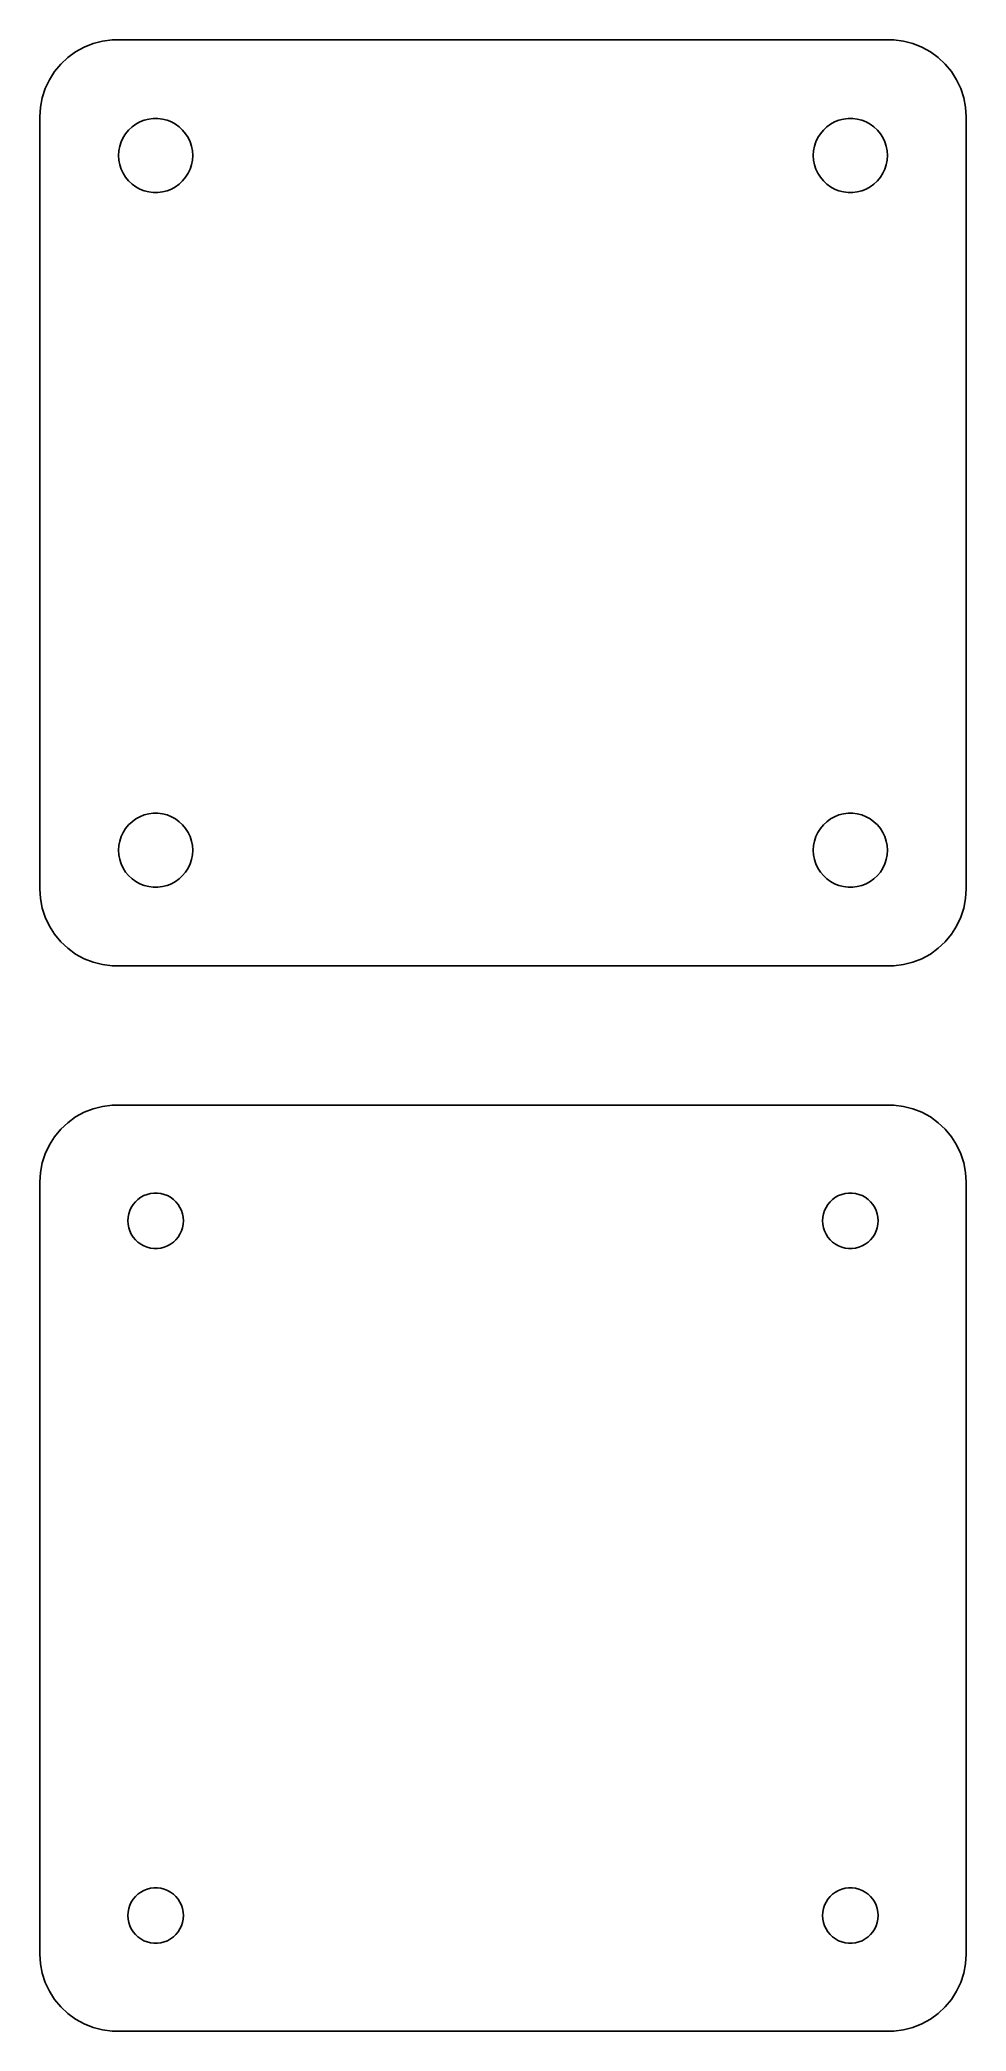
# Model space of a CAD drawing. Header units: metres. Extents: x -30 to 30, y 39 to 168.
import ezdxf

# ---------------------------------------------------------------- set-up
doc = ezdxf.new("R2010")
doc.units = ezdxf.units.M

msp = doc.modelspace()

# ---------------------------------------------------------------- linework, layer by layer
for p, q in [((-26.5451, 167.755), (-27.1289, 167.524)), ((-25.9369, 167.911), (-26.5451, 167.755)), ((-25.3139, 167.99), (-25.9369, 167.911)), ((25.3139, 167.99), (-25.3139, 167.99)), ((25.9369, 167.911), (25.3139, 167.99)), ((26.5451, 167.755), (25.9369, 167.911)), ((27.1289, 167.524), (26.5451, 167.755)), ((-28.6448, 166.423), (-29.0451, 165.939)), ((-28.1871, 166.853), (-28.6448, 166.423)), ((-27.6791, 167.222), (-28.1871, 166.853)), ((-27.1289, 167.524), (-27.6791, 167.222)), ((27.6791, 167.222), (27.1289, 167.524)), ((28.1871, 166.853), (27.6791, 167.222)), ((28.6448, 166.423), (28.1871, 166.853)), ((29.0451, 165.939), (28.6448, 166.423)), ((-29.3815, 165.409), (-29.6489, 164.841)), ((-29.0451, 165.939), (-29.3815, 165.409)), ((29.3815, 165.409), (29.0451, 165.939)), ((29.6489, 164.841), (29.3815, 165.409)), ((-29.8429, 164.243), (-29.9606, 163.627)), ((-29.6489, 164.841), (-29.8429, 164.243)), ((29.8429, 164.243), (29.6489, 164.841)), ((29.9606, 163.627), (29.8429, 164.243)), ((-29.9606, 163.627), (-30, 163)), ((-30, 163), (-30, 113)), ((-24.0298, 162.349), (-23.786, 162.526)), ((-23.786, 162.526), (-23.5219, 162.672)), ((-23.5219, 162.672), (-23.2416, 162.783)), ((-23.2416, 162.783), (-22.9497, 162.857)), ((-22.9497, 162.857), (-22.6507, 162.895)), ((-22.6507, 162.895), (-22.3493, 162.895)), ((-22.3493, 162.895), (-22.0503, 162.857)), ((-22.0503, 162.857), (-21.7583, 162.783)), ((-21.7583, 162.783), (-21.4781, 162.672)), ((-21.4781, 162.672), (-21.214, 162.526)), ((-21.214, 162.526), (-20.9702, 162.349)), ((20.9702, 162.349), (21.214, 162.526)), ((21.214, 162.526), (21.4781, 162.672)), ((21.4781, 162.672), (21.7583, 162.783)), ((21.7583, 162.783), (22.0503, 162.857)), ((22.0503, 162.857), (22.3493, 162.895)), ((22.3493, 162.895), (22.6507, 162.895)), ((22.6507, 162.895), (22.9497, 162.857)), ((22.9497, 162.857), (23.2416, 162.783)), ((23.2416, 162.783), (23.5219, 162.672)), ((23.5219, 162.672), (23.786, 162.526)), ((23.786, 162.526), (24.0298, 162.349)), ((30, 163), (29.9606, 163.627)), ((30, 113), (30, 163)), ((-24.8246, 161.097), (-24.7315, 161.383)), ((-24.7315, 161.383), (-24.6031, 161.656)), ((-24.6031, 161.656), (-24.4416, 161.911)), ((-24.4416, 161.911), (-24.2495, 162.143)), ((-24.2495, 162.143), (-24.0298, 162.349)), ((-20.9702, 162.349), (-20.7505, 162.143)), ((-20.7505, 162.143), (-20.5583, 161.911)), ((-20.5583, 161.911), (-20.3969, 161.656)), ((-20.3969, 161.656), (-20.2685, 161.383)), ((-20.2685, 161.383), (-20.1754, 161.097)), ((20.1754, 161.097), (20.2685, 161.383)), ((20.2685, 161.383), (20.3969, 161.656)), ((20.3969, 161.656), (20.5583, 161.911)), ((20.5583, 161.911), (20.7505, 162.143)), ((20.7505, 162.143), (20.9702, 162.349)), ((24.0298, 162.349), (24.2495, 162.143)), ((24.2495, 162.143), (24.4416, 161.911)), ((24.4416, 161.911), (24.6031, 161.656)), ((24.6031, 161.656), (24.7315, 161.383)), ((24.7315, 161.383), (24.8246, 161.097)), ((-24.9, 160.5), (-24.8811, 160.801)), ((-24.8811, 160.199), (-24.9, 160.5)), ((-24.8811, 160.801), (-24.8246, 161.097)), ((-24.8246, 159.903), (-24.8811, 160.199)), ((-20.1754, 161.097), (-20.1189, 160.801)), ((-20.1189, 160.199), (-20.1754, 159.903)), ((-20.1189, 160.801), (-20.1, 160.5)), ((-20.1, 160.5), (-20.1189, 160.199)), ((20.1, 160.5), (20.1189, 160.801)), ((20.1189, 160.199), (20.1, 160.5)), ((20.1189, 160.801), (20.1754, 161.097)), ((20.1754, 159.903), (20.1189, 160.199)), ((24.8246, 161.097), (24.8811, 160.801)), ((24.8811, 160.199), (24.8246, 159.903)), ((24.8811, 160.801), (24.9, 160.5)), ((24.9, 160.5), (24.8811, 160.199)), ((-24.7315, 159.617), (-24.8246, 159.903)), ((-24.6031, 159.344), (-24.7315, 159.617)), ((-24.4416, 159.089), (-24.6031, 159.344)), ((-24.2495, 158.857), (-24.4416, 159.089)), ((-24.0298, 158.651), (-24.2495, 158.857)), ((-23.786, 158.474), (-24.0298, 158.651)), ((-20.9702, 158.651), (-21.214, 158.474)), ((-20.7505, 158.857), (-20.9702, 158.651)), ((-20.5583, 159.089), (-20.7505, 158.857)), ((-20.3969, 159.344), (-20.5583, 159.089)), ((-20.2685, 159.617), (-20.3969, 159.344)), ((-20.1754, 159.903), (-20.2685, 159.617)), ((20.2685, 159.617), (20.1754, 159.903)), ((20.3969, 159.344), (20.2685, 159.617)), ((20.5583, 159.089), (20.3969, 159.344)), ((20.7505, 158.857), (20.5583, 159.089)), ((20.9702, 158.651), (20.7505, 158.857)), ((21.214, 158.474), (20.9702, 158.651)), ((24.0298, 158.651), (23.786, 158.474)), ((24.2495, 158.857), (24.0298, 158.651)), ((24.4416, 159.089), (24.2495, 158.857)), ((24.6031, 159.344), (24.4416, 159.089)), ((24.7315, 159.617), (24.6031, 159.344)), ((24.8246, 159.903), (24.7315, 159.617)), ((-23.5219, 158.328), (-23.786, 158.474)), ((-23.2416, 158.217), (-23.5219, 158.328)), ((-22.9497, 158.143), (-23.2416, 158.217)), ((-22.6507, 158.105), (-22.9497, 158.143)), ((-22.3493, 158.105), (-22.6507, 158.105)), ((-22.0503, 158.143), (-22.3493, 158.105)), ((-21.7583, 158.217), (-22.0503, 158.143)), ((-21.4781, 158.328), (-21.7583, 158.217)), ((-21.214, 158.474), (-21.4781, 158.328)), ((21.4781, 158.328), (21.214, 158.474)), ((21.7583, 158.217), (21.4781, 158.328)), ((22.0503, 158.143), (21.7583, 158.217)), ((22.3493, 158.105), (22.0503, 158.143)), ((22.6507, 158.105), (22.3493, 158.105)), ((22.9497, 158.143), (22.6507, 158.105)), ((23.2416, 158.217), (22.9497, 158.143)), ((23.5219, 158.328), (23.2416, 158.217)), ((23.786, 158.474), (23.5219, 158.328)), ((-24.0298, 117.349), (-23.786, 117.526)), ((-23.786, 117.526), (-23.5219, 117.672)), ((-23.5219, 117.672), (-23.2416, 117.783)), ((-23.2416, 117.783), (-22.9497, 117.857)), ((-22.9497, 117.857), (-22.6507, 117.895)), ((-22.6507, 117.895), (-22.3493, 117.895)), ((-22.3493, 117.895), (-22.0503, 117.857)), ((-22.0503, 117.857), (-21.7583, 117.783)), ((-21.7583, 117.783), (-21.4781, 117.672)), ((-21.4781, 117.672), (-21.214, 117.526)), ((-21.214, 117.526), (-20.9702, 117.349)), ((20.9702, 117.349), (21.214, 117.526)), ((21.214, 117.526), (21.4781, 117.672)), ((21.4781, 117.672), (21.7583, 117.783)), ((21.7583, 117.783), (22.0503, 117.857)), ((22.0503, 117.857), (22.3493, 117.895)), ((22.3493, 117.895), (22.6507, 117.895)), ((22.6507, 117.895), (22.9497, 117.857)), ((22.9497, 117.857), (23.2416, 117.783)), ((23.2416, 117.783), (23.5219, 117.672)), ((23.5219, 117.672), (23.786, 117.526)), ((23.786, 117.526), (24.0298, 117.349)), ((-24.8811, 115.801), (-24.8246, 116.097)), ((-24.8246, 116.097), (-24.7315, 116.383)), ((-24.7315, 116.383), (-24.6031, 116.656)), ((-24.6031, 116.656), (-24.4416, 116.911)), ((-24.4416, 116.911), (-24.2495, 117.143)), ((-24.2495, 117.143), (-24.0298, 117.349)), ((-20.9702, 117.349), (-20.7505, 117.143)), ((-20.7505, 117.143), (-20.5583, 116.911)), ((-20.5583, 116.911), (-20.3969, 116.656)), ((-20.3969, 116.656), (-20.2685, 116.383)), ((-20.2685, 116.383), (-20.1754, 116.097)), ((-20.1754, 116.097), (-20.1189, 115.801)), ((20.1189, 115.801), (20.1754, 116.097)), ((20.1754, 116.097), (20.2685, 116.383)), ((20.2685, 116.383), (20.3969, 116.656)), ((20.3969, 116.656), (20.5583, 116.911)), ((20.5583, 116.911), (20.7505, 117.143)), ((20.7505, 117.143), (20.9702, 117.349)), ((24.0298, 117.349), (24.2495, 117.143)), ((24.2495, 117.143), (24.4416, 116.911)), ((24.4416, 116.911), (24.6031, 116.656)), ((24.6031, 116.656), (24.7315, 116.383)), ((24.7315, 116.383), (24.8246, 116.097)), ((24.8246, 116.097), (24.8811, 115.801)), ((-24.9, 115.5), (-24.8811, 115.801)), ((-24.8811, 115.199), (-24.9, 115.5)), ((-24.8246, 114.903), (-24.8811, 115.199)), ((-24.7315, 114.617), (-24.8246, 114.903)), ((-20.1754, 114.903), (-20.2685, 114.617)), ((-20.1189, 115.199), (-20.1754, 114.903)), ((-20.1189, 115.801), (-20.1, 115.5)), ((-20.1, 115.5), (-20.1189, 115.199)), ((20.1, 115.5), (20.1189, 115.801)), ((20.1189, 115.199), (20.1, 115.5)), ((20.1754, 114.903), (20.1189, 115.199)), ((20.2685, 114.617), (20.1754, 114.903)), ((24.8246, 114.903), (24.7315, 114.617)), ((24.8811, 115.199), (24.8246, 114.903)), ((24.8811, 115.801), (24.9, 115.5)), ((24.9, 115.5), (24.8811, 115.199)), ((-24.6031, 114.344), (-24.7315, 114.617)), ((-24.4416, 114.089), (-24.6031, 114.344)), ((-24.2495, 113.857), (-24.4416, 114.089)), ((-24.0298, 113.651), (-24.2495, 113.857)), ((-23.786, 113.474), (-24.0298, 113.651)), ((-20.9702, 113.651), (-21.214, 113.474)), ((-20.7505, 113.857), (-20.9702, 113.651)), ((-20.5583, 114.089), (-20.7505, 113.857)), ((-20.3969, 114.344), (-20.5583, 114.089)), ((-20.2685, 114.617), (-20.3969, 114.344)), ((20.3969, 114.344), (20.2685, 114.617)), ((20.5583, 114.089), (20.3969, 114.344)), ((20.7505, 113.857), (20.5583, 114.089)), ((20.9702, 113.651), (20.7505, 113.857)), ((21.214, 113.474), (20.9702, 113.651)), ((24.0298, 113.651), (23.786, 113.474)), ((24.2495, 113.857), (24.0298, 113.651)), ((24.4416, 114.089), (24.2495, 113.857)), ((24.6031, 114.344), (24.4416, 114.089)), ((24.7315, 114.617), (24.6031, 114.344)), ((-30, 113), (-29.9606, 112.373)), ((-29.9606, 112.373), (-29.8429, 111.757)), ((-23.5219, 113.328), (-23.786, 113.474)), ((-23.2416, 113.217), (-23.5219, 113.328)), ((-22.9497, 113.143), (-23.2416, 113.217)), ((-22.6507, 113.105), (-22.9497, 113.143)), ((-22.3493, 113.105), (-22.6507, 113.105)), ((-22.0503, 113.143), (-22.3493, 113.105)), ((-21.7583, 113.217), (-22.0503, 113.143)), ((-21.4781, 113.328), (-21.7583, 113.217)), ((-21.214, 113.474), (-21.4781, 113.328)), ((21.4781, 113.328), (21.214, 113.474)), ((21.7583, 113.217), (21.4781, 113.328)), ((22.0503, 113.143), (21.7583, 113.217)), ((22.3493, 113.105), (22.0503, 113.143)), ((22.6507, 113.105), (22.3493, 113.105)), ((22.9497, 113.143), (22.6507, 113.105)), ((23.2416, 113.217), (22.9497, 113.143)), ((23.5219, 113.328), (23.2416, 113.217)), ((23.786, 113.474), (23.5219, 113.328)), ((29.8429, 111.757), (29.9606, 112.373)), ((29.9606, 112.373), (30, 113)), ((-29.8429, 111.757), (-29.6489, 111.159)), ((-29.6489, 111.159), (-29.3815, 110.591)), ((29.3815, 110.591), (29.6489, 111.159)), ((29.6489, 111.159), (29.8429, 111.757)), ((-29.3815, 110.591), (-29.0451, 110.061)), ((-29.0451, 110.061), (-28.6448, 109.577)), ((28.6448, 109.577), (29.0451, 110.061)), ((29.0451, 110.061), (29.3815, 110.591)), ((-28.6448, 109.577), (-28.1871, 109.147)), ((-28.1871, 109.147), (-27.6791, 108.778)), ((-27.6791, 108.778), (-27.1289, 108.476)), ((-27.1289, 108.476), (-26.5451, 108.245)), ((26.5451, 108.245), (27.1289, 108.476)), ((27.1289, 108.476), (27.6791, 108.778)), ((27.6791, 108.778), (28.1871, 109.147)), ((28.1871, 109.147), (28.6448, 109.577)), ((-26.5451, 108.245), (-25.9369, 108.089)), ((-25.9369, 108.089), (-25.3139, 108.01)), ((-25.3139, 108.01), (25.3139, 108.01)), ((25.3139, 108.01), (25.9369, 108.089)), ((25.9369, 108.089), (26.5451, 108.245)), ((-27.6791, 98.2216), (-28.1871, 97.8526)), ((-27.1289, 98.5241), (-27.6791, 98.2216)), ((-26.5451, 98.7553), (-27.1289, 98.5241)), ((-25.9369, 98.9114), (-26.5451, 98.7553)), ((-25.3139, 98.9901), (-25.9369, 98.9114)), ((25.3139, 98.9901), (-25.3139, 98.9901)), ((25.9369, 98.9114), (25.3139, 98.9901)), ((26.5451, 98.7553), (25.9369, 98.9114)), ((27.1289, 98.5241), (26.5451, 98.7553)), ((27.6791, 98.2216), (27.1289, 98.5241)), ((28.1871, 97.8526), (27.6791, 98.2216)), ((-29.0451, 96.9389), (-29.3815, 96.4088)), ((-28.6448, 97.4227), (-29.0451, 96.9389)), ((-28.1871, 97.8526), (-28.6448, 97.4227)), ((28.6448, 97.4227), (28.1871, 97.8526)), ((29.0451, 96.9389), (28.6448, 97.4227)), ((29.3815, 96.4088), (29.0451, 96.9389)), ((-29.6489, 95.8406), (-29.8429, 95.2434)), ((-29.3815, 96.4088), (-29.6489, 95.8406)), ((29.6489, 95.8406), (29.3815, 96.4088)), ((29.8429, 95.2434), (29.6489, 95.8406)), ((-29.9606, 94.6267), (-30, 94)), ((-29.8429, 95.2434), (-29.9606, 94.6267)), ((29.9606, 94.6267), (29.8429, 95.2434)), ((30, 94), (29.9606, 94.6267)), ((-30, 94), (-30, 44)), ((-23.8121, 92.7322), (-23.6474, 92.8869)), ((-23.6474, 92.8869), (-23.4645, 93.0198)), ((-23.4645, 93.0198), (-23.2664, 93.1287)), ((-23.2664, 93.1287), (-23.0562, 93.2119)), ((-23.0562, 93.2119), (-22.8373, 93.2681)), ((-22.8373, 93.2681), (-22.613, 93.2964)), ((-22.613, 93.2964), (-22.387, 93.2964)), ((-22.387, 93.2964), (-22.1627, 93.2681)), ((-22.1627, 93.2681), (-21.9438, 93.2119)), ((-21.9438, 93.2119), (-21.7336, 93.1287)), ((-21.7336, 93.1287), (-21.5355, 93.0198)), ((-21.5355, 93.0198), (-21.3526, 92.8869)), ((-21.3526, 92.8869), (-21.1879, 92.7322)), ((21.1879, 92.7322), (21.3526, 92.8869)), ((21.3526, 92.8869), (21.5355, 93.0198)), ((21.5355, 93.0198), (21.7336, 93.1287)), ((21.7336, 93.1287), (21.9438, 93.2119)), ((21.9438, 93.2119), (22.1627, 93.2681)), ((22.1627, 93.2681), (22.387, 93.2964)), ((22.387, 93.2964), (22.613, 93.2964)), ((22.613, 93.2964), (22.8373, 93.2681)), ((22.8373, 93.2681), (23.0562, 93.2119)), ((23.0562, 93.2119), (23.2664, 93.1287)), ((23.2664, 93.1287), (23.4645, 93.0198)), ((23.4645, 93.0198), (23.6474, 92.8869)), ((23.6474, 92.8869), (23.8121, 92.7322)), ((30, 44), (30, 94)), ((-24.3, 91.5), (-24.2858, 91.7256)), ((-24.2858, 91.7256), (-24.2434, 91.9476)), ((-24.2434, 91.9476), (-24.1736, 92.1626)), ((-24.1736, 92.1626), (-24.0773, 92.3672)), ((-24.0773, 92.3672), (-23.9562, 92.558)), ((-23.9562, 92.558), (-23.8121, 92.7322)), ((-21.1879, 92.7322), (-21.0438, 92.558)), ((-21.0438, 92.558), (-20.9226, 92.3672)), ((-20.9226, 92.3672), (-20.8264, 92.1626)), ((-20.8264, 92.1626), (-20.7565, 91.9476)), ((-20.7565, 91.9476), (-20.7142, 91.7256)), ((-20.7142, 91.7256), (-20.7, 91.5)), ((20.7, 91.5), (20.7142, 91.7256)), ((20.7142, 91.7256), (20.7565, 91.9476)), ((20.7565, 91.9476), (20.8264, 92.1626)), ((20.8264, 92.1626), (20.9226, 92.3672)), ((20.9226, 92.3672), (21.0438, 92.558)), ((21.0438, 92.558), (21.1879, 92.7322)), ((23.8121, 92.7322), (23.9562, 92.558)), ((23.9562, 92.558), (24.0773, 92.3672)), ((24.0773, 92.3672), (24.1736, 92.1626)), ((24.1736, 92.1626), (24.2434, 91.9476)), ((24.2434, 91.9476), (24.2858, 91.7256)), ((24.2858, 91.7256), (24.3, 91.5)), ((-24.2858, 91.2744), (-24.3, 91.5)), ((-24.2434, 91.0524), (-24.2858, 91.2744)), ((-24.1736, 90.8374), (-24.2434, 91.0524)), ((-24.0773, 90.6328), (-24.1736, 90.8374)), ((-23.9562, 90.442), (-24.0773, 90.6328)), ((-23.8121, 90.2678), (-23.9562, 90.442)), ((-21.0438, 90.442), (-21.1879, 90.2678)), ((-20.9226, 90.6328), (-21.0438, 90.442)), ((-20.8264, 90.8374), (-20.9226, 90.6328)), ((-20.7565, 91.0524), (-20.8264, 90.8374)), ((-20.7142, 91.2744), (-20.7565, 91.0524)), ((-20.7, 91.5), (-20.7142, 91.2744)), ((20.7142, 91.2744), (20.7, 91.5)), ((20.7565, 91.0524), (20.7142, 91.2744)), ((20.8264, 90.8374), (20.7565, 91.0524)), ((20.9226, 90.6328), (20.8264, 90.8374)), ((21.0438, 90.442), (20.9226, 90.6328)), ((21.1879, 90.2678), (21.0438, 90.442)), ((23.9562, 90.442), (23.8121, 90.2678)), ((24.0773, 90.6328), (23.9562, 90.442)), ((24.1736, 90.8374), (24.0773, 90.6328)), ((24.2434, 91.0524), (24.1736, 90.8374)), ((24.2858, 91.2744), (24.2434, 91.0524)), ((24.3, 91.5), (24.2858, 91.2744)), ((-23.6474, 90.1131), (-23.8121, 90.2678)), ((-23.4645, 89.9802), (-23.6474, 90.1131)), ((-23.2664, 89.8713), (-23.4645, 89.9802)), ((-23.0562, 89.7881), (-23.2664, 89.8713)), ((-22.8373, 89.7319), (-23.0562, 89.7881)), ((-22.613, 89.7036), (-22.8373, 89.7319)), ((-22.387, 89.7036), (-22.613, 89.7036)), ((-22.1627, 89.7319), (-22.387, 89.7036)), ((-21.9438, 89.7881), (-22.1627, 89.7319)), ((-21.7336, 89.8713), (-21.9438, 89.7881)), ((-21.5355, 89.9802), (-21.7336, 89.8713)), ((-21.3526, 90.1131), (-21.5355, 89.9802)), ((-21.1879, 90.2678), (-21.3526, 90.1131)), ((21.3526, 90.1131), (21.1879, 90.2678)), ((21.5355, 89.9802), (21.3526, 90.1131)), ((21.7336, 89.8713), (21.5355, 89.9802)), ((21.9438, 89.7881), (21.7336, 89.8713)), ((22.1627, 89.7319), (21.9438, 89.7881)), ((22.387, 89.7036), (22.1627, 89.7319)), ((22.613, 89.7036), (22.387, 89.7036)), ((22.8373, 89.7319), (22.613, 89.7036)), ((23.0562, 89.7881), (22.8373, 89.7319)), ((23.2664, 89.8713), (23.0562, 89.7881)), ((23.4645, 89.9802), (23.2664, 89.8713)), ((23.6474, 90.1131), (23.4645, 89.9802)), ((23.8121, 90.2678), (23.6474, 90.1131)), ((-23.9562, 47.558), (-23.8121, 47.7322)), ((-23.8121, 47.7322), (-23.6474, 47.8869)), ((-23.6474, 47.8869), (-23.4645, 48.0198)), ((-23.4645, 48.0198), (-23.2664, 48.1287)), ((-23.2664, 48.1287), (-23.0562, 48.2119)), ((-23.0562, 48.2119), (-22.8373, 48.2681)), ((-22.8373, 48.2681), (-22.613, 48.2964)), ((-22.613, 48.2964), (-22.387, 48.2964)), ((-22.387, 48.2964), (-22.1627, 48.2681)), ((-22.1627, 48.2681), (-21.9438, 48.2119)), ((-21.9438, 48.2119), (-21.7336, 48.1287)), ((-21.7336, 48.1287), (-21.5355, 48.0198)), ((-21.5355, 48.0198), (-21.3526, 47.8869)), ((-21.3526, 47.8869), (-21.1879, 47.7322)), ((-21.1879, 47.7322), (-21.0438, 47.558)), ((21.0438, 47.558), (21.1879, 47.7322)), ((21.1879, 47.7322), (21.3526, 47.8869)), ((21.3526, 47.8869), (21.5355, 48.0198)), ((21.5355, 48.0198), (21.7336, 48.1287)), ((21.7336, 48.1287), (21.9438, 48.2119)), ((21.9438, 48.2119), (22.1627, 48.2681)), ((22.1627, 48.2681), (22.387, 48.2964)), ((22.387, 48.2964), (22.613, 48.2964)), ((22.613, 48.2964), (22.8373, 48.2681)), ((22.8373, 48.2681), (23.0562, 48.2119)), ((23.0562, 48.2119), (23.2664, 48.1287)), ((23.2664, 48.1287), (23.4645, 48.0198)), ((23.4645, 48.0198), (23.6474, 47.8869)), ((23.6474, 47.8869), (23.8121, 47.7322)), ((23.8121, 47.7322), (23.9562, 47.558)), ((-24.3, 46.5), (-24.2858, 46.7256)), ((-24.2858, 46.2744), (-24.3, 46.5)), ((-24.2858, 46.7256), (-24.2434, 46.9476)), ((-24.2434, 46.9476), (-24.1736, 47.1626)), ((-24.1736, 47.1626), (-24.0773, 47.3672)), ((-24.0773, 47.3672), (-23.9562, 47.558)), ((-21.0438, 47.558), (-20.9226, 47.3672)), ((-20.9226, 47.3672), (-20.8264, 47.1626)), ((-20.8264, 47.1626), (-20.7565, 46.9476)), ((-20.7565, 46.9476), (-20.7142, 46.7256)), ((-20.7142, 46.7256), (-20.7, 46.5)), ((-20.7, 46.5), (-20.7142, 46.2744)), ((20.7, 46.5), (20.7142, 46.7256)), ((20.7142, 46.2744), (20.7, 46.5)), ((20.7142, 46.7256), (20.7565, 46.9476)), ((20.7565, 46.9476), (20.8264, 47.1626)), ((20.8264, 47.1626), (20.9226, 47.3672)), ((20.9226, 47.3672), (21.0438, 47.558)), ((23.9562, 47.558), (24.0773, 47.3672)), ((24.0773, 47.3672), (24.1736, 47.1626)), ((24.1736, 47.1626), (24.2434, 46.9476)), ((24.2434, 46.9476), (24.2858, 46.7256)), ((24.2858, 46.7256), (24.3, 46.5)), ((24.3, 46.5), (24.2858, 46.2744)), ((-24.2434, 46.0524), (-24.2858, 46.2744)), ((-24.1736, 45.8374), (-24.2434, 46.0524)), ((-24.0773, 45.6328), (-24.1736, 45.8374)), ((-23.9562, 45.442), (-24.0773, 45.6328)), ((-23.8121, 45.2678), (-23.9562, 45.442)), ((-23.6474, 45.1131), (-23.8121, 45.2678)), ((-21.1879, 45.2678), (-21.3526, 45.1131)), ((-21.0438, 45.442), (-21.1879, 45.2678)), ((-20.9226, 45.6328), (-21.0438, 45.442)), ((-20.8264, 45.8374), (-20.9226, 45.6328)), ((-20.7565, 46.0524), (-20.8264, 45.8374)), ((-20.7142, 46.2744), (-20.7565, 46.0524)), ((20.7565, 46.0524), (20.7142, 46.2744)), ((20.8264, 45.8374), (20.7565, 46.0524)), ((20.9226, 45.6328), (20.8264, 45.8374)), ((21.0438, 45.442), (20.9226, 45.6328)), ((21.1879, 45.2678), (21.0438, 45.442)), ((21.3526, 45.1131), (21.1879, 45.2678)), ((23.8121, 45.2678), (23.6474, 45.1131)), ((23.9562, 45.442), (23.8121, 45.2678)), ((24.0773, 45.6328), (23.9562, 45.442)), ((24.1736, 45.8374), (24.0773, 45.6328)), ((24.2434, 46.0524), (24.1736, 45.8374)), ((24.2858, 46.2744), (24.2434, 46.0524)), ((-30, 44), (-29.9606, 43.3733)), ((-23.4645, 44.9802), (-23.6474, 45.1131)), ((-23.2664, 44.8713), (-23.4645, 44.9802)), ((-23.0562, 44.7881), (-23.2664, 44.8713)), ((-22.8373, 44.7319), (-23.0562, 44.7881)), ((-22.613, 44.7036), (-22.8373, 44.7319)), ((-22.387, 44.7036), (-22.613, 44.7036)), ((-22.1627, 44.7319), (-22.387, 44.7036)), ((-21.9438, 44.7881), (-22.1627, 44.7319)), ((-21.7336, 44.8713), (-21.9438, 44.7881)), ((-21.5355, 44.9802), (-21.7336, 44.8713)), ((-21.3526, 45.1131), (-21.5355, 44.9802)), ((21.5355, 44.9802), (21.3526, 45.1131)), ((21.7336, 44.8713), (21.5355, 44.9802)), ((21.9438, 44.7881), (21.7336, 44.8713)), ((22.1627, 44.7319), (21.9438, 44.7881)), ((22.387, 44.7036), (22.1627, 44.7319)), ((22.613, 44.7036), (22.387, 44.7036)), ((22.8373, 44.7319), (22.613, 44.7036)), ((23.0562, 44.7881), (22.8373, 44.7319)), ((23.2664, 44.8713), (23.0562, 44.7881)), ((23.4645, 44.9802), (23.2664, 44.8713)), ((23.6474, 45.1131), (23.4645, 44.9802)), ((29.9606, 43.3733), (30, 44)), ((-29.9606, 43.3733), (-29.8429, 42.7566)), ((-29.8429, 42.7566), (-29.6489, 42.1594)), ((29.6489, 42.1594), (29.8429, 42.7566)), ((29.8429, 42.7566), (29.9606, 43.3733)), ((-29.6489, 42.1594), (-29.3815, 41.5912)), ((-29.3815, 41.5912), (-29.0451, 41.0611)), ((29.0451, 41.0611), (29.3815, 41.5912)), ((29.3815, 41.5912), (29.6489, 42.1594)), ((-29.0451, 41.0611), (-28.6448, 40.5773)), ((-28.6448, 40.5773), (-28.1871, 40.1474)), ((-28.1871, 40.1474), (-27.6791, 39.7784)), ((27.6791, 39.7784), (28.1871, 40.1474)), ((28.1871, 40.1474), (28.6448, 40.5773)), ((28.6448, 40.5773), (29.0451, 41.0611)), ((-27.6791, 39.7784), (-27.1289, 39.4759)), ((-27.1289, 39.4759), (-26.5451, 39.2447)), ((-26.5451, 39.2447), (-25.9369, 39.0886)), ((-25.9369, 39.0886), (-25.3139, 39.0099)), ((-25.3139, 39.0099), (25.3139, 39.0099)), ((25.3139, 39.0099), (25.9369, 39.0886)), ((25.9369, 39.0886), (26.5451, 39.2447)), ((26.5451, 39.2447), (27.1289, 39.4759)), ((27.1289, 39.4759), (27.6791, 39.7784))]:
    msp.add_line(p, q)

doc.saveas('drawing.dxf')
